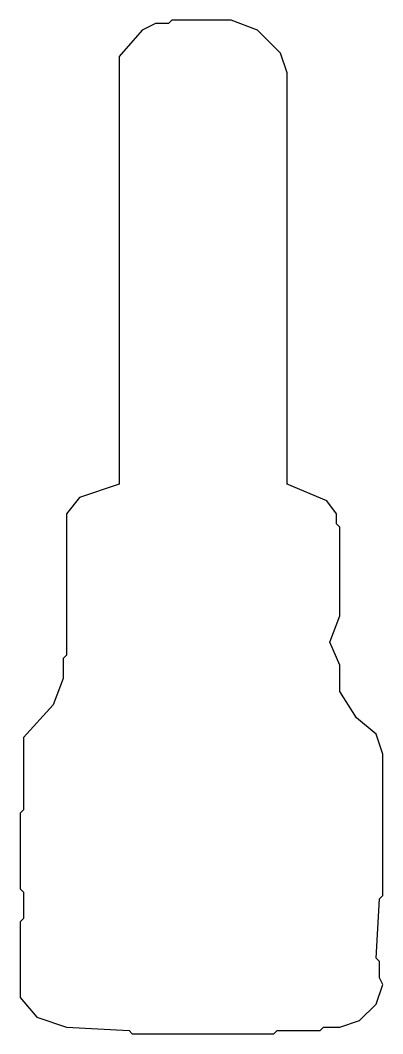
# Model space of a CAD drawing. Header units: metres. Extents: x 48.9 to 68.9, y 6.5 to 62.5.
import ezdxf

# ---------------------------------------------------------------- set-up
doc = ezdxf.new("R2010")
doc.units = ezdxf.units.M

msp = doc.modelspace()

# ---------------------------------------------------------------- linework, layer by layer
msp.add_lwpolyline([(51.416, 6.904), (54.868, 6.722), (55.049, 6.54), (62.861, 6.54), (63.043, 6.722), (65.405, 6.722), (65.587, 6.904), (66.495, 6.904), (67.585, 7.267), (68.494, 8.176), (68.857, 9.266), (68.675, 9.629), (68.675, 10.537), (68.494, 10.719), (68.675, 13.989), (68.857, 14.171), (68.857, 21.983), (68.494, 23.073), (67.403, 23.982), (66.495, 25.435), (66.495, 26.889), (65.95, 28.16), (66.495, 29.614), (66.495, 34.519), (66.313, 34.701), (66.313, 35.246), (65.768, 35.973), (63.588, 36.881), (63.588, 59.591), (63.225, 60.681), (61.953, 61.953), (60.5, 62.498), (57.229, 62.498), (57.048, 62.316), (56.321, 62.316), (55.594, 61.953), (54.322, 60.5), (54.322, 36.881), (52.142, 36.154), (51.416, 35.246), (51.416, 27.434), (51.234, 27.252), (51.234, 26.162), (50.689, 24.709), (49.054, 22.892), (49.054, 18.895), (48.872, 18.713), (48.872, 14.534), (49.054, 14.353), (49.054, 12.899), (48.872, 12.718), (48.872, 8.539), (49.78, 7.449), (51.416, 6.904)])

doc.saveas('drawing.dxf')
